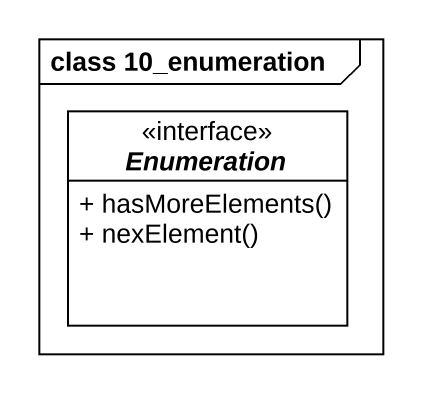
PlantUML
@startuml
mainframe class 10_enumeration
hide circle
hide empty members
skinparam classAttributeIconSize 0
interface Enumeration {
  + hasMoreElements()
  + nexElement()
}
@enduml
